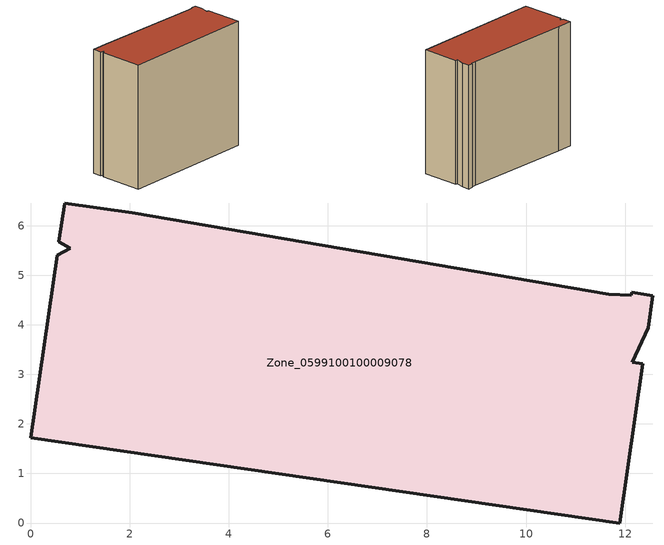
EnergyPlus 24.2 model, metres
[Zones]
Zone_0599100100009078
 floor ground (C_G): 12.12,4.6 12.13,4.66 12.56,4.59 12.47,3.94 12.15,3.24 12.36,3.21 11.89,0 0,1.72 0.53,5.4 0.8,5.54 0.57,5.67 0.69,6.46 2.05,6.26 11.67,4.62 z0
 wall outside (C_F): 11.89,0 12.36,3.21 12.15,3.24 12.47,3.94 12.56,4.59 12.13,4.66 12.12,4.6 11.67,4.62 2.05,6.26 0.69,6.46 0.57,5.67 0.8,5.54 0.53,5.4 0,1.72 11.89,0 z0:10.77
 roof outside (C_R): 0.8,5.54 0.53,5.4 0,1.72 11.89,0 12.36,3.21 12.15,3.24 12.47,3.94 12.56,4.59 12.13,4.66 12.12,4.6 11.67,4.62 2.05,6.26 0.69,6.46 0.57,5.67 z10.77
[BUILDING]
Pand.0599100100009078: North Axis=0; Terrain=City; Loads Convergence Tolerance Value=0.04; Temperature Convergence Tolerance Value=0.4; Solar Distribution=FullExterior; Maximum Number of Warmup Days=25; Minimum Number of Warmup Days=1
[Site:Location]
Rotterdam.The.Hague.AP_ZH_NLD Design_Conditions: Latitude=51.96; Longitude=4.45; Time Zone=1; Elevation=-4.5
[SITE:GROUNDTEMPERATURE:BUILDINGSURFACE]
18, 18, 18, 18, 18, 18, 18, 18, 18, 18, 18, 18
[MATERIAL] Thermal Absorptance=0.9; Solar Absorptance=0.7; Visible Absorptance=0.7
Name | Roughness | Thickness | Conductivity | Density | Specific Heat
G.TI.2015-2018 | MediumSmooth | 0.15 | 0.0428571 | 540 | 1210
F.TI.2015-2018 | Rough | 0.3 | 0.0666667 | 1920 | 840
R.TI.2015-2018 | MediumRough | 0.2 | 0.0333333 | 1500 | 1000
[CONSTRUCTION]
C_G: G.TI.2015-2018
C_F: F.TI.2015-2018
C_R: R.TI.2015-2018
[ZONE]
Zone_0599100100009078: Type=1; Multiplier=1; Ceiling Height=Autocalculate; Volume=Autocalculate; Floor Area=autocalculate; Part of Total Floor Area=Yes
[ZONEINFILTRATION:DESIGNFLOWRATE]
Infil_Zone_0599100100009078: Zone or ZoneList or Space or SpaceList=Zone_0599100100009078; Schedule=AlwaysOn; Design Flow Rate Calculation Method=Flow/Area; Flow Rate per Floor Area=0.0015; Constant Term Coefficient=1; Temperature Term Coefficient=0; Velocity Term Coefficient=0; Velocity Squared Term Coefficient=0
[HVACTEMPLATE:ZONE:IDEALLOADSAIRSYSTEM]
Zone_0599100100009078: Maximum Heating Supply Air Temperature=50; Minimum Cooling Supply Air Temperature=13; Maximum Heating Supply Air Humidity Ratio=0.0156; Minimum Cooling Supply Air Humidity Ratio=0.0077; Heating Limit=NoLimit; Cooling Limit=NoLimit; Dehumidification Control Type=ConstantSensibleHeatRatio; Cooling Sensible Heat Ratio=0.7; Dehumidification Setpoint=60; Humidification Control Type=None; Humidification Setpoint=30; Outdoor Air Method=None; Outdoor Air Flow Rate per Person=0.00944; Outdoor Air Flow Rate per Zone Floor Area=0; Outdoor Air Flow Rate per Zone=0; Demand Controlled Ventilation Type=None; Outdoor Air Economizer Type=NoEconomizer; Heat Recovery Type=None; Sensible Heat Recovery Effectiveness=0.7; Latent Heat Recovery Effectiveness=0.65
[ZONECONTROL:THERMOSTAT]
ThermostatControl_Zone_0599100100009078: Zone or ZoneList=Zone_0599100100009078; Control Type Schedule=DualSetpointControlType; Control 1=Thermostat_Zone_0599100100009078; Temperature Difference Between Cutout And Setpoint=0
[THERMOSTATSETPOINT:DUALSETPOINT]
Thermostat_Zone_0599100100009078: Heating Setpoint Temperature Schedule=HeatingSetpoint_Zone_0599100100009078; Cooling Setpoint Temperature Schedule=CoolingSetpoint_Zone_0599100100009078
[SCHEDULE:COMPACT]
HeatingSetpoint_Zone_0599100100009078: Through: 12/31, For: AllDays, Until: 24:00, 21
CoolingSetpoint_Zone_0599100100009078: Through: 12/31, For: AllDays, Until: 24:00, 24
DualSetpointControlType: Through: 12/31, For: AllDays, Until: 24:00, 4
AlwaysOn: Through: 12/31, For: AllDays, Until: 24:00, 1
